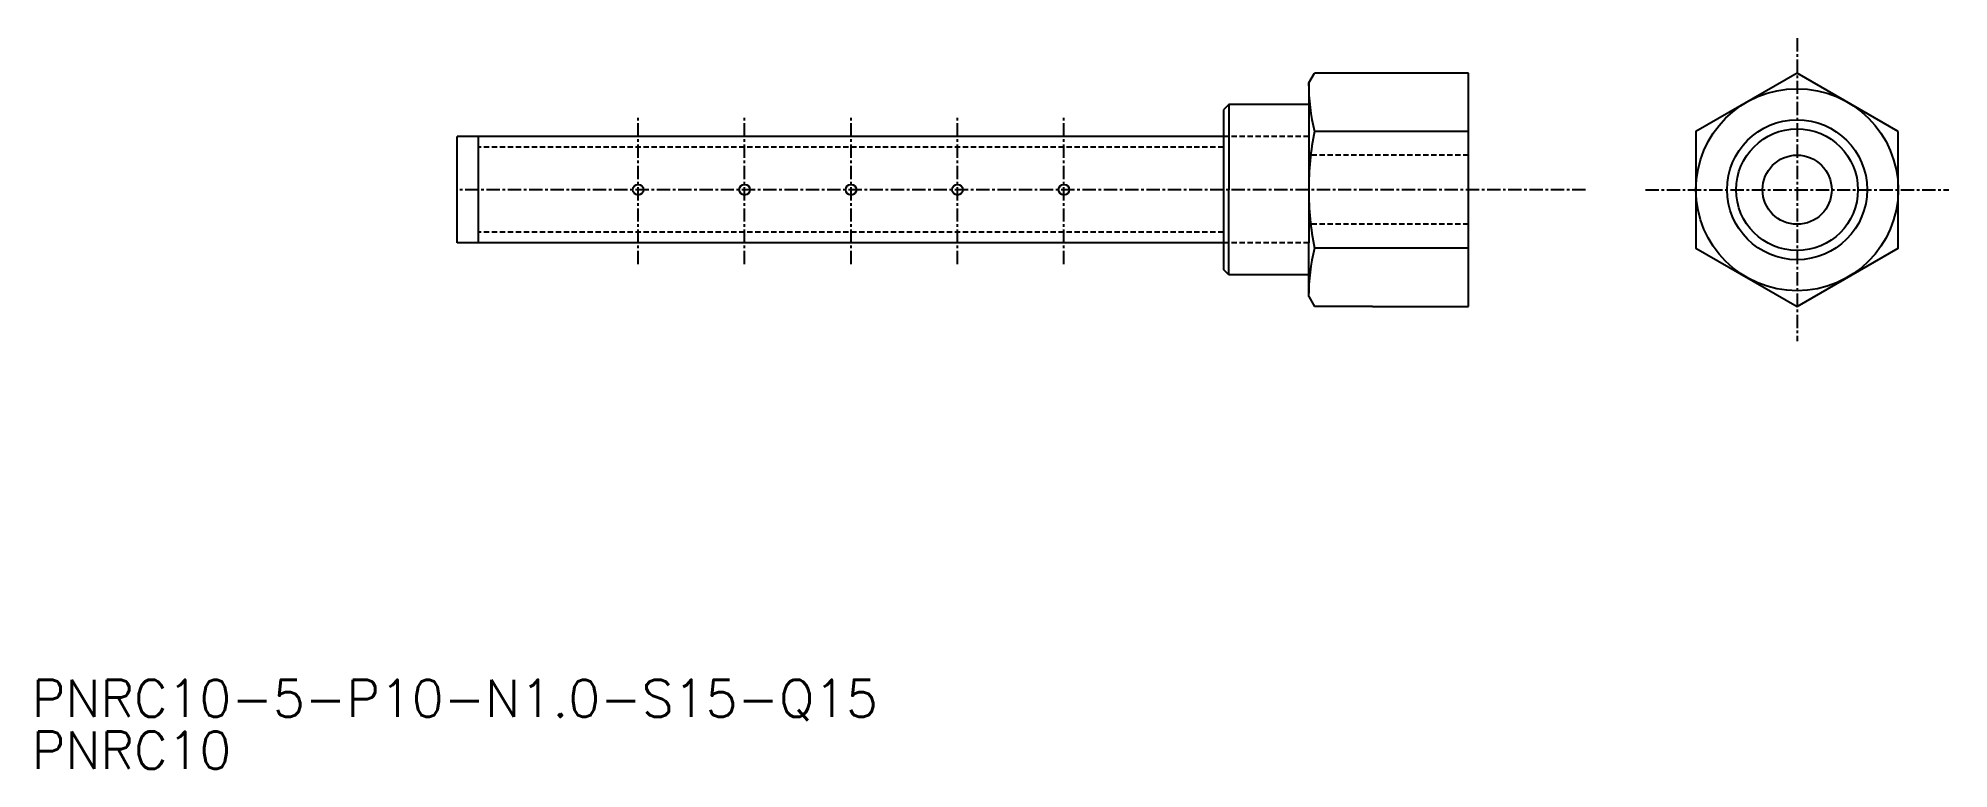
# Model space of a CAD drawing. Extents: x -219 to -39, y 72 to 141.
import ezdxf

# ---------------------------------------------------------------- set-up
doc = ezdxf.new("R2010")
doc.units = 0
doc.linetypes.add('CENTER', pattern=[2, 1.25, -0.25, 0.25, -0.25])
doc.linetypes.add('DASHED', pattern=[0.75, 0.5, -0.25])
doc.layers.get('0').update_dxf_attribs({"linetype": 'CONTINUOUS'})
doc.layers.add('CENTER', color=1, linetype='CENTER')
doc.styles.get("Standard").update_dxf_attribs({"font": 'txt.shx', "bigfont": '@extfont2.shx'})

msp = doc.modelspace()

# ---------------------------------------------------------------- linework, layer by layer
at = {"color": 7, "linetype": 'CONTINUOUS'}
for p, q in [((-99.46, 136.76), (-98.92, 137.69)), ((-99.46, 136.76), (-99.46, 121.72)), ((-84.46, 137.69), (-98.92, 137.69)), ((-84.46, 115.75), (-84.46, 137.69)), ((-106.96, 134.72), (-107.46, 134.22)), ((-99.46, 134.72), (-106.96, 134.72)), ((-106.96, 134.72), (-106.96, 126.72)), ((-107.46, 134.22), (-107.46, 121.72)), ((-107.46, 131.72), (-179.46, 131.72)), ((-179.46, 121.72), (-179.46, 131.72)), ((-177.46, 121.72), (-177.46, 131.72)), ((-84.46, 132.2), (-98.92, 132.2)), ((-106.96, 118.72), (-106.96, 126.72)), ((-107.46, 121.72), (-179.46, 121.72)), ((-107.46, 121.72), (-107.46, 119.22)), ((-99.46, 116.68), (-99.46, 121.72)), ((-84.46, 121.23), (-98.92, 121.23)), ((-106.96, 118.72), (-107.46, 119.22)), ((-99.46, 118.72), (-106.96, 118.72)), ((-99.46, 116.68), (-98.92, 115.75)), ((-93.46, 115.75), (-98.92, 115.75)), ((-93.46, 115.75), (-84.46, 115.75))]:
    msp.add_line(p, q, dxfattribs=at)
at = {"color": 3, "linetype": 'DASHED'}
for p, q in [((-99.46, 131.72), (-107.46, 131.72)), ((-107.46, 130.72), (-177.46, 130.72)), ((-84.46, 129.97), (-99.46, 129.97)), ((-107.46, 122.72), (-177.46, 122.72)), ((-84.46, 123.47), (-99.46, 123.47)), ((-99.46, 121.72), (-107.46, 121.72))]:
    msp.add_line(p, q, dxfattribs=at)
at = {"color": 7, "linetype": 'CONTINUOUS'}
msp.add_lwpolyline([(-44.08, 132.2), (-53.58, 137.69), (-63.08, 132.2), (-63.08, 121.23), (-53.58, 115.75), (-44.08, 121.23)], close=True, dxfattribs=at)
for centre, radius in [((-53.58, 126.72), 9.5), ((-53.58, 126.72), 5.72), ((-53.58, 126.72), 3.25), ((-162.46, 126.72), 0.5), ((-152.46, 126.72), 0.5), ((-142.46, 126.72), 0.5), ((-132.46, 126.72), 0.5), ((-122.46, 126.72), 0.5)]:
    msp.add_circle(centre, radius, dxfattribs=at)
at = {"color": 3, "linetype": 'CONTINUOUS'}
msp.add_circle((-53.58, 126.72), 6.58, dxfattribs=at)
at = {"color": 7, "linetype": 'CONTINUOUS'}
for centre, radius, start, end in [((-79.97, 136.74), 19.5, 179.9501, 193.4653), ((-71.22, 126.73), 28.24, 168.8195, 180.0197), ((-71.22, 126.71), 28.24, 179.9803, 191.1805), ((-79.97, 116.69), 19.5, 166.5347, 180.0499)]:
    msp.add_arc(centre, radius, start, end, dxfattribs=at)
at = {"layer": 'CENTER', "color": 1, "linetype": 'CENTER'}
for p, q in [((-53.58, 140.97), (-53.58, 112.47)), ((-162.46, 119.72), (-162.46, 133.72)), ((-152.46, 119.72), (-152.46, 133.72)), ((-142.46, 119.72), (-142.46, 133.72)), ((-132.46, 119.72), (-132.46, 133.72)), ((-122.46, 119.72), (-122.46, 133.72)), ((-73.46, 126.72), (-179.46, 126.72)), ((-67.83, 126.72), (-39.33, 126.72))]:
    msp.add_line(p, q, dxfattribs=at)

# ---------------------------------------------------------------- texts
at = {"color": 7, "linetype": 'CONTINUOUS'}
for s, p in [('PNRC10-5-P10-N1.0-S15-Q15', (-219.43, 77.15)), ('PNRC10', (-219.43, 72.28))]:
    msp.add_text(s, height=3.5, dxfattribs=at).set_placement(p)

doc.saveas('drawing.dxf')
